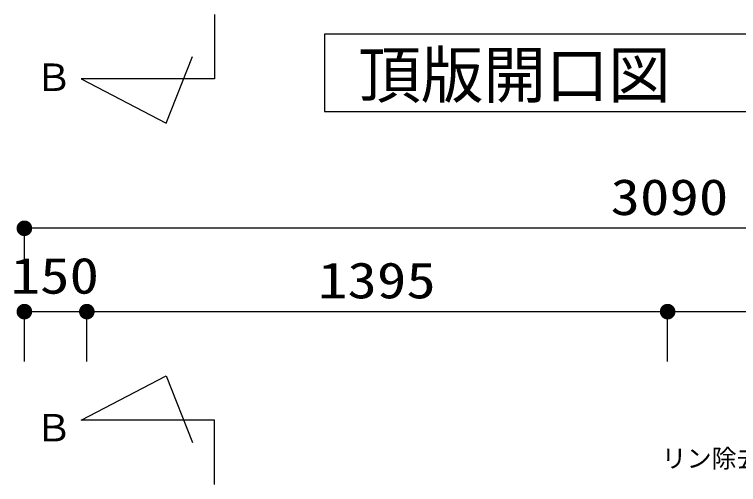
# Model space of a CAD drawing. Units: millimetres, scale not verified. Extents: x -23521 to 8910, y -6308 to 6308.
# Drawn here: x -5934 to -4195, y 1791 to 2920 of the extents above; entities that cross this region are included whole.
import ezdxf
from ezdxf.enums import TextEntityAlignment as Align

# ---------------------------------------------------------------- set-up
doc = ezdxf.new("R2010")
doc.units = ezdxf.units.MM
doc.header["$LTSCALE"] = 30
for name, color, linetype, lineweight in [('0-1_空気管', 3, 'Continuous', 25), ('0-E_機器', 2, 'Continuous', 25), ('1-8_00クル-フ-6寸法', 132, 'Continuous', 25)]:
    doc.layers.add(name, color=color, linetype=linetype, lineweight=lineweight)
doc.styles.add('ＭＳ ゴシック', font='')
doc.styles.get('ＭＳ ゴシック').set_extended_font_data('MS Gothic')

msp = doc.modelspace()

# ---------------------------------------------------------------- linework, layer by layer
at = {"layer": '0-1_空気管'}
for p, q in [((-5454.16, 2919.52), (-5454.16, 2765.16)), ((-5774.16, 1945.66), (-5570.51, 2051.99)), ((-5570.51, 2051.99), (-5506.54, 1892.38)), ((-5454.16, 1945.66), (-5774.16, 1945.66)), ((-5454.16, 1791.29), (-5454.16, 1945.66))]:
    msp.add_line(p, q, dxfattribs=at)
msp.add_lwpolyline([(-5454.16, 2765.16), (-5774.16, 2765.16), (-5570.51, 2658.83), (-5506.54, 2818.44)], dxfattribs=at)
at = {"layer": '0-E_機器', "color": 3}
msp.add_lwpolyline([(-3160.35, 2686.37), (-3160.35, 2872.68), (-5189.68, 2872.68), (-5189.68, 2686.37)], close=True, dxfattribs=at)
at = {"layer": '1-8_00クル-フ-6寸法', "color": 4}
for p, q in [((-5910.66, 2286.27), (-5910.66, 2406.27)), ((-2820.63, 2406.27), (-5910.66, 2406.27)), ((-5910.66, 2086.27), (-5910.66, 2206.27)), ((-5910.66, 2206.27), (-5760.66, 2206.27)), ((-5760.66, 2086.27), (-5760.66, 2206.27)), ((-5760.66, 2086.27), (-5760.66, 2206.27)), ((-5760.66, 2206.27), (-4365.66, 2206.27)), ((-4365.66, 2086.27), (-4365.66, 2206.27)), ((-4365.66, 2086.27), (-4365.66, 2206.27)), ((-4365.66, 2206.27), (-2970.63, 2206.27))]:
    msp.add_line(p, q, dxfattribs=at)
at = {"layer": '1-8_00クル-フ-6寸法'}
for points in [[(-5910.66, 2406.27), (-5925.83, 2417.29), (-5924.33, 2419.1)], [(-5910.66, 2406.27), (-5924.33, 2419.1), (-5922.61, 2420.71)], [(-5910.66, 2406.27), (-5922.61, 2420.71), (-5920.71, 2422.1)], [(-5910.66, 2406.27), (-5920.71, 2422.1), (-5918.65, 2423.23)], [(-5910.66, 2406.27), (-5918.65, 2423.23), (-5916.46, 2424.1)], [(-5910.66, 2406.27), (-5916.46, 2424.1), (-5914.18, 2424.68)], [(-5910.66, 2406.27), (-5914.18, 2424.68), (-5911.84, 2424.98)], [(-5910.66, 2406.27), (-5911.84, 2424.98), (-5909.48, 2424.98)], [(-5910.66, 2406.27), (-5909.48, 2424.98), (-5907.15, 2424.68)], [(-5910.66, 2406.27), (-5907.15, 2424.68), (-5904.87, 2424.1)], [(-5910.66, 2406.27), (-5904.87, 2424.1), (-5902.68, 2423.23)], [(-5910.66, 2406.27), (-5902.68, 2423.23), (-5900.62, 2422.1)], [(-5910.66, 2406.27), (-5900.62, 2422.1), (-5898.71, 2420.71)], [(-5910.66, 2406.27), (-5898.71, 2420.71), (-5896.99, 2419.1)], [(-5910.66, 2406.27), (-5896.99, 2419.1), (-5895.49, 2417.29)], [(-5910.66, 2406.27), (-5929.41, 2406.27), (-5929.26, 2408.62)], [(-5910.66, 2406.27), (-5929.26, 2403.92), (-5929.41, 2406.27)], [(-5910.66, 2406.27), (-5929.26, 2408.62), (-5928.82, 2410.93)], [(-5910.66, 2406.27), (-5928.82, 2401.6), (-5929.26, 2403.92)], [(-5910.66, 2406.27), (-5928.82, 2410.93), (-5928.1, 2413.17)], [(-5910.66, 2406.27), (-5928.1, 2399.36), (-5928.82, 2401.6)], [(-5910.66, 2406.27), (-5928.1, 2413.17), (-5927.09, 2415.3)], [(-5910.66, 2406.27), (-5927.09, 2397.23), (-5928.1, 2399.36)], [(-5910.66, 2406.27), (-5927.09, 2415.3), (-5925.83, 2417.29)], [(-5910.66, 2406.27), (-5925.83, 2395.24), (-5927.09, 2397.23)], [(-5910.66, 2406.27), (-5924.33, 2393.43), (-5925.83, 2395.24)], [(-5910.66, 2406.27), (-5922.61, 2391.82), (-5924.33, 2393.43)], [(-5910.66, 2406.27), (-5920.71, 2390.43), (-5922.61, 2391.82)], [(-5910.66, 2406.27), (-5918.65, 2389.3), (-5920.71, 2390.43)], [(-5910.66, 2406.27), (-5916.46, 2388.43), (-5918.65, 2389.3)], [(-5910.66, 2406.27), (-5914.18, 2387.85), (-5916.46, 2388.43)], [(-5910.66, 2406.27), (-5911.84, 2387.55), (-5914.18, 2387.85)], [(-5910.66, 2406.27), (-5909.48, 2387.55), (-5911.84, 2387.55)], [(-5910.66, 2406.27), (-5895.49, 2417.29), (-5894.23, 2415.3)], [(-5910.66, 2406.27), (-5894.23, 2415.3), (-5893.23, 2413.17)], [(-5910.66, 2406.27), (-5893.23, 2413.17), (-5892.5, 2410.93)], [(-5910.66, 2406.27), (-5892.5, 2410.93), (-5892.06, 2408.62)], [(-5910.66, 2406.27), (-5892.06, 2408.62), (-5891.91, 2406.27)], [(-5910.66, 2406.27), (-5907.15, 2387.85), (-5909.48, 2387.55)], [(-5910.66, 2406.27), (-5904.87, 2388.43), (-5907.15, 2387.85)], [(-5910.66, 2406.27), (-5902.68, 2389.3), (-5904.87, 2388.43)], [(-5910.66, 2406.27), (-5900.62, 2390.43), (-5902.68, 2389.3)], [(-5910.66, 2406.27), (-5898.71, 2391.82), (-5900.62, 2390.43)], [(-5910.66, 2406.27), (-5896.99, 2393.43), (-5898.71, 2391.82)], [(-5910.66, 2406.27), (-5895.49, 2395.24), (-5896.99, 2393.43)], [(-5910.66, 2406.27), (-5894.23, 2397.23), (-5895.49, 2395.24)], [(-5910.66, 2406.27), (-5893.23, 2399.36), (-5894.23, 2397.23)], [(-5910.66, 2406.27), (-5892.5, 2401.6), (-5893.23, 2399.36)], [(-5910.66, 2406.27), (-5892.06, 2403.92), (-5892.5, 2401.6)], [(-5910.66, 2406.27), (-5891.91, 2406.27), (-5892.06, 2403.92)], [(-5910.66, 2206.27), (-5929.26, 2208.62), (-5928.82, 2210.93)], [(-5910.66, 2206.27), (-5928.82, 2210.93), (-5928.1, 2213.17)], [(-5910.66, 2206.27), (-5928.1, 2213.17), (-5927.09, 2215.3)], [(-5910.66, 2206.27), (-5927.09, 2215.3), (-5925.83, 2217.29)], [(-5910.66, 2206.27), (-5925.83, 2217.29), (-5924.33, 2219.1)], [(-5910.66, 2206.27), (-5924.33, 2219.1), (-5922.61, 2220.71)], [(-5910.66, 2206.27), (-5922.61, 2220.71), (-5920.71, 2222.1)], [(-5910.66, 2206.27), (-5920.71, 2222.1), (-5918.65, 2223.23)], [(-5910.66, 2206.27), (-5918.65, 2223.23), (-5916.46, 2224.1)], [(-5910.66, 2206.27), (-5916.46, 2224.1), (-5914.18, 2224.68)], [(-5910.66, 2206.27), (-5914.18, 2224.68), (-5911.84, 2224.98)], [(-5910.66, 2206.27), (-5911.84, 2224.98), (-5909.48, 2224.98)], [(-5910.66, 2206.27), (-5909.48, 2224.98), (-5907.15, 2224.68)], [(-5910.66, 2206.27), (-5907.15, 2224.68), (-5904.87, 2224.1)], [(-5910.66, 2206.27), (-5904.87, 2224.1), (-5902.68, 2223.23)], [(-5910.66, 2206.27), (-5902.68, 2223.23), (-5900.62, 2222.1)], [(-5910.66, 2206.27), (-5900.62, 2222.1), (-5898.71, 2220.71)], [(-5910.66, 2206.27), (-5898.71, 2220.71), (-5896.99, 2219.1)], [(-5910.66, 2206.27), (-5896.99, 2219.1), (-5895.49, 2217.29)], [(-5910.66, 2206.27), (-5895.49, 2217.29), (-5894.23, 2215.3)], [(-5910.66, 2206.27), (-5894.23, 2215.3), (-5893.23, 2213.17)], [(-5910.66, 2206.27), (-5893.23, 2213.17), (-5892.5, 2210.93)], [(-5910.66, 2206.27), (-5892.5, 2210.93), (-5892.06, 2208.62)], [(-5760.66, 2206.27), (-5779.26, 2208.62), (-5778.82, 2210.93)], [(-5760.66, 2206.27), (-5779.26, 2208.62), (-5778.82, 2210.93)], [(-5760.66, 2206.27), (-5778.82, 2210.93), (-5778.1, 2213.17)], [(-5760.66, 2206.27), (-5778.82, 2210.93), (-5778.1, 2213.17)], [(-5760.66, 2206.27), (-5778.1, 2213.17), (-5777.09, 2215.3)], [(-5760.66, 2206.27), (-5778.1, 2213.17), (-5777.09, 2215.3)], [(-5760.66, 2206.27), (-5777.09, 2215.3), (-5775.83, 2217.29)], [(-5760.66, 2206.27), (-5777.09, 2215.3), (-5775.83, 2217.29)], [(-5760.66, 2206.27), (-5775.83, 2217.29), (-5774.33, 2219.1)], [(-5760.66, 2206.27), (-5775.83, 2217.29), (-5774.33, 2219.1)], [(-5760.66, 2206.27), (-5774.33, 2219.1), (-5772.61, 2220.71)], [(-5760.66, 2206.27), (-5774.33, 2219.1), (-5772.61, 2220.71)], [(-5760.66, 2206.27), (-5772.61, 2220.71), (-5770.71, 2222.1)], [(-5760.66, 2206.27), (-5772.61, 2220.71), (-5770.71, 2222.1)], [(-5760.66, 2206.27), (-5770.71, 2222.1), (-5768.65, 2223.23)], [(-5760.66, 2206.27), (-5770.71, 2222.1), (-5768.65, 2223.23)], [(-5760.66, 2206.27), (-5768.65, 2223.23), (-5766.46, 2224.1)], [(-5760.66, 2206.27), (-5768.65, 2223.23), (-5766.46, 2224.1)], [(-5760.66, 2206.27), (-5766.46, 2224.1), (-5764.18, 2224.68)], [(-5760.66, 2206.27), (-5766.46, 2224.1), (-5764.18, 2224.68)], [(-5760.66, 2206.27), (-5764.18, 2224.68), (-5761.84, 2224.98)], [(-5760.66, 2206.27), (-5764.18, 2224.68), (-5761.84, 2224.98)], [(-5760.66, 2206.27), (-5761.84, 2224.98), (-5759.49, 2224.98)], [(-5760.66, 2206.27), (-5761.84, 2224.98), (-5759.49, 2224.98)], [(-5760.66, 2206.27), (-5759.49, 2224.98), (-5757.15, 2224.68)], [(-5760.66, 2206.27), (-5759.49, 2224.98), (-5757.15, 2224.68)], [(-5760.66, 2206.27), (-5757.15, 2224.68), (-5754.87, 2224.1)], [(-5760.66, 2206.27), (-5757.15, 2224.68), (-5754.87, 2224.1)], [(-5760.66, 2206.27), (-5754.87, 2224.1), (-5752.68, 2223.23)], [(-5760.66, 2206.27), (-5754.87, 2224.1), (-5752.68, 2223.23)], [(-5760.66, 2206.27), (-5752.68, 2223.23), (-5750.62, 2222.1)], [(-5760.66, 2206.27), (-5752.68, 2223.23), (-5750.62, 2222.1)], [(-5760.66, 2206.27), (-5750.62, 2222.1), (-5748.71, 2220.71)], [(-5760.66, 2206.27), (-5750.62, 2222.1), (-5748.71, 2220.71)], [(-5760.66, 2206.27), (-5748.71, 2220.71), (-5746.99, 2219.1)], [(-5760.66, 2206.27), (-5748.71, 2220.71), (-5746.99, 2219.1)], [(-5760.66, 2206.27), (-5746.99, 2219.1), (-5745.49, 2217.29)], [(-5760.66, 2206.27), (-5746.99, 2219.1), (-5745.49, 2217.29)], [(-5760.66, 2206.27), (-5745.49, 2217.29), (-5744.23, 2215.3)], [(-5760.66, 2206.27), (-5745.49, 2217.29), (-5744.23, 2215.3)], [(-5760.66, 2206.27), (-5744.23, 2215.3), (-5743.23, 2213.17)], [(-5760.66, 2206.27), (-5744.23, 2215.3), (-5743.23, 2213.17)], [(-5760.66, 2206.27), (-5743.23, 2213.17), (-5742.5, 2210.93)], [(-5760.66, 2206.27), (-5743.23, 2213.17), (-5742.5, 2210.93)], [(-5760.66, 2206.27), (-5742.5, 2210.93), (-5742.06, 2208.62)], [(-5760.66, 2206.27), (-5742.5, 2210.93), (-5742.06, 2208.62)], [(-4365.66, 2206.27), (-4384.27, 2208.62), (-4383.82, 2210.93)], [(-4365.66, 2206.27), (-4384.27, 2208.62), (-4383.82, 2210.93)], [(-4365.66, 2206.27), (-4383.82, 2210.93), (-4383.1, 2213.17)], [(-4365.66, 2206.27), (-4383.82, 2210.93), (-4383.1, 2213.17)], [(-4365.66, 2206.27), (-4383.1, 2213.17), (-4382.09, 2215.3)], [(-4365.66, 2206.27), (-4383.1, 2213.17), (-4382.09, 2215.3)], [(-4365.66, 2206.27), (-4382.09, 2215.3), (-4380.83, 2217.29)], [(-4365.66, 2206.27), (-4382.09, 2215.3), (-4380.83, 2217.29)], [(-4365.66, 2206.27), (-4380.83, 2217.29), (-4379.33, 2219.1)], [(-4365.66, 2206.27), (-4380.83, 2217.29), (-4379.33, 2219.1)], [(-4365.66, 2206.27), (-4379.33, 2219.1), (-4377.61, 2220.71)], [(-4365.66, 2206.27), (-4379.33, 2219.1), (-4377.61, 2220.71)], [(-4365.66, 2206.27), (-4377.61, 2220.71), (-4375.71, 2222.1)], [(-4365.66, 2206.27), (-4377.61, 2220.71), (-4375.71, 2222.1)], [(-4365.66, 2206.27), (-4375.71, 2222.1), (-4373.65, 2223.23)], [(-4365.66, 2206.27), (-4375.71, 2222.1), (-4373.65, 2223.23)], [(-4365.66, 2206.27), (-4373.65, 2223.23), (-4371.46, 2224.1)], [(-4365.66, 2206.27), (-4373.65, 2223.23), (-4371.46, 2224.1)], [(-4365.66, 2206.27), (-4371.46, 2224.1), (-4369.18, 2224.68)], [(-4365.66, 2206.27), (-4371.46, 2224.1), (-4369.18, 2224.68)], [(-4365.66, 2206.27), (-4369.18, 2224.68), (-4366.84, 2224.98)], [(-4365.66, 2206.27), (-4369.18, 2224.68), (-4366.84, 2224.98)], [(-4365.66, 2206.27), (-4366.84, 2224.98), (-4364.49, 2224.98)], [(-4365.66, 2206.27), (-4366.84, 2224.98), (-4364.49, 2224.98)], [(-4365.66, 2206.27), (-4364.49, 2224.98), (-4362.15, 2224.68)], [(-4365.66, 2206.27), (-4364.49, 2224.98), (-4362.15, 2224.68)], [(-4365.66, 2206.27), (-4362.15, 2224.68), (-4359.87, 2224.1)], [(-4365.66, 2206.27), (-4362.15, 2224.68), (-4359.87, 2224.1)], [(-4365.66, 2206.27), (-4359.87, 2224.1), (-4357.68, 2223.23)], [(-4365.66, 2206.27), (-4359.87, 2224.1), (-4357.68, 2223.23)], [(-4365.66, 2206.27), (-4357.68, 2223.23), (-4355.62, 2222.1)], [(-4365.66, 2206.27), (-4357.68, 2223.23), (-4355.62, 2222.1)], [(-4365.66, 2206.27), (-4355.62, 2222.1), (-4353.71, 2220.71)], [(-4365.66, 2206.27), (-4355.62, 2222.1), (-4353.71, 2220.71)], [(-4365.66, 2206.27), (-4353.71, 2220.71), (-4351.99, 2219.1)], [(-4365.66, 2206.27), (-4353.71, 2220.71), (-4351.99, 2219.1)], [(-4365.66, 2206.27), (-4351.99, 2219.1), (-4350.49, 2217.29)], [(-4365.66, 2206.27), (-4351.99, 2219.1), (-4350.49, 2217.29)], [(-4365.66, 2206.27), (-4350.49, 2217.29), (-4349.23, 2215.3)], [(-4365.66, 2206.27), (-4350.49, 2217.29), (-4349.23, 2215.3)], [(-4365.66, 2206.27), (-4349.23, 2215.3), (-4348.23, 2213.17)], [(-4365.66, 2206.27), (-4349.23, 2215.3), (-4348.23, 2213.17)], [(-4365.66, 2206.27), (-4348.23, 2213.17), (-4347.5, 2210.93)], [(-4365.66, 2206.27), (-4348.23, 2213.17), (-4347.5, 2210.93)], [(-4365.66, 2206.27), (-4347.5, 2210.93), (-4347.06, 2208.62)], [(-4365.66, 2206.27), (-4347.5, 2210.93), (-4347.06, 2208.62)], [(-5910.66, 2206.27), (-5929.41, 2206.27), (-5929.26, 2208.62)], [(-5910.66, 2206.27), (-5929.26, 2203.92), (-5929.41, 2206.27)], [(-5910.66, 2206.27), (-5928.82, 2201.6), (-5929.26, 2203.92)], [(-5910.66, 2206.27), (-5928.1, 2199.36), (-5928.82, 2201.6)], [(-5910.66, 2206.27), (-5927.09, 2197.23), (-5928.1, 2199.36)], [(-5910.66, 2206.27), (-5925.83, 2195.24), (-5927.09, 2197.23)], [(-5910.66, 2206.27), (-5924.33, 2193.43), (-5925.83, 2195.24)], [(-5910.66, 2206.27), (-5922.61, 2191.82), (-5924.33, 2193.43)], [(-5910.66, 2206.27), (-5920.71, 2190.43), (-5922.61, 2191.82)], [(-5910.66, 2206.27), (-5918.65, 2189.3), (-5920.71, 2190.43)], [(-5910.66, 2206.27), (-5916.46, 2188.43), (-5918.65, 2189.3)], [(-5910.66, 2206.27), (-5914.18, 2187.85), (-5916.46, 2188.43)], [(-5910.66, 2206.27), (-5911.84, 2187.55), (-5914.18, 2187.85)], [(-5910.66, 2206.27), (-5909.48, 2187.55), (-5911.84, 2187.55)], [(-5910.66, 2206.27), (-5892.06, 2208.62), (-5891.91, 2206.27)], [(-5910.66, 2206.27), (-5907.15, 2187.85), (-5909.48, 2187.55)], [(-5910.66, 2206.27), (-5904.87, 2188.43), (-5907.15, 2187.85)], [(-5910.66, 2206.27), (-5902.68, 2189.3), (-5904.87, 2188.43)], [(-5910.66, 2206.27), (-5900.62, 2190.43), (-5902.68, 2189.3)], [(-5910.66, 2206.27), (-5898.71, 2191.82), (-5900.62, 2190.43)], [(-5910.66, 2206.27), (-5896.99, 2193.43), (-5898.71, 2191.82)], [(-5910.66, 2206.27), (-5895.49, 2195.24), (-5896.99, 2193.43)], [(-5910.66, 2206.27), (-5894.23, 2197.23), (-5895.49, 2195.24)], [(-5910.66, 2206.27), (-5893.23, 2199.36), (-5894.23, 2197.23)], [(-5910.66, 2206.27), (-5892.5, 2201.6), (-5893.23, 2199.36)], [(-5910.66, 2206.27), (-5892.06, 2203.92), (-5892.5, 2201.6)], [(-5910.66, 2206.27), (-5891.91, 2206.27), (-5892.06, 2203.92)], [(-5760.66, 2206.27), (-5779.41, 2206.27), (-5779.26, 2208.62)], [(-5760.66, 2206.27), (-5779.41, 2206.27), (-5779.26, 2208.62)], [(-5760.66, 2206.27), (-5779.26, 2203.92), (-5779.41, 2206.27)], [(-5760.66, 2206.27), (-5779.26, 2203.92), (-5779.41, 2206.27)], [(-5760.66, 2206.27), (-5778.82, 2201.6), (-5779.26, 2203.92)], [(-5760.66, 2206.27), (-5778.82, 2201.6), (-5779.26, 2203.92)], [(-5760.66, 2206.27), (-5778.1, 2199.36), (-5778.82, 2201.6)], [(-5760.66, 2206.27), (-5778.1, 2199.36), (-5778.82, 2201.6)], [(-5760.66, 2206.27), (-5777.09, 2197.23), (-5778.1, 2199.36)], [(-5760.66, 2206.27), (-5777.09, 2197.23), (-5778.1, 2199.36)], [(-5760.66, 2206.27), (-5775.83, 2195.24), (-5777.09, 2197.23)], [(-5760.66, 2206.27), (-5775.83, 2195.24), (-5777.09, 2197.23)], [(-5760.66, 2206.27), (-5774.33, 2193.43), (-5775.83, 2195.24)], [(-5760.66, 2206.27), (-5774.33, 2193.43), (-5775.83, 2195.24)], [(-5760.66, 2206.27), (-5772.61, 2191.82), (-5774.33, 2193.43)], [(-5760.66, 2206.27), (-5772.61, 2191.82), (-5774.33, 2193.43)], [(-5760.66, 2206.27), (-5770.71, 2190.43), (-5772.61, 2191.82)], [(-5760.66, 2206.27), (-5770.71, 2190.43), (-5772.61, 2191.82)], [(-5760.66, 2206.27), (-5768.65, 2189.3), (-5770.71, 2190.43)], [(-5760.66, 2206.27), (-5768.65, 2189.3), (-5770.71, 2190.43)], [(-5760.66, 2206.27), (-5766.46, 2188.43), (-5768.65, 2189.3)], [(-5760.66, 2206.27), (-5766.46, 2188.43), (-5768.65, 2189.3)], [(-5760.66, 2206.27), (-5764.18, 2187.85), (-5766.46, 2188.43)], [(-5760.66, 2206.27), (-5764.18, 2187.85), (-5766.46, 2188.43)], [(-5760.66, 2206.27), (-5761.84, 2187.55), (-5764.18, 2187.85)], [(-5760.66, 2206.27), (-5761.84, 2187.55), (-5764.18, 2187.85)], [(-5760.66, 2206.27), (-5759.49, 2187.55), (-5761.84, 2187.55)], [(-5760.66, 2206.27), (-5759.49, 2187.55), (-5761.84, 2187.55)], [(-5760.66, 2206.27), (-5742.06, 2208.62), (-5741.91, 2206.27)], [(-5760.66, 2206.27), (-5742.06, 2208.62), (-5741.91, 2206.27)], [(-5760.66, 2206.27), (-5757.15, 2187.85), (-5759.49, 2187.55)], [(-5760.66, 2206.27), (-5754.87, 2188.43), (-5757.15, 2187.85)], [(-5760.66, 2206.27), (-5752.68, 2189.3), (-5754.87, 2188.43)], [(-5760.66, 2206.27), (-5750.62, 2190.43), (-5752.68, 2189.3)], [(-5760.66, 2206.27), (-5748.71, 2191.82), (-5750.62, 2190.43)], [(-5760.66, 2206.27), (-5746.99, 2193.43), (-5748.71, 2191.82)], [(-5760.66, 2206.27), (-5745.49, 2195.24), (-5746.99, 2193.43)], [(-5760.66, 2206.27), (-5744.23, 2197.23), (-5745.49, 2195.24)], [(-5760.66, 2206.27), (-5743.23, 2199.36), (-5744.23, 2197.23)], [(-5760.66, 2206.27), (-5742.5, 2201.6), (-5743.23, 2199.36)], [(-5760.66, 2206.27), (-5742.06, 2203.92), (-5742.5, 2201.6)], [(-5760.66, 2206.27), (-5741.91, 2206.27), (-5742.06, 2203.92)], [(-5760.66, 2206.27), (-5757.15, 2187.85), (-5759.49, 2187.55)], [(-5760.66, 2206.27), (-5754.87, 2188.43), (-5757.15, 2187.85)], [(-5760.66, 2206.27), (-5752.68, 2189.3), (-5754.87, 2188.43)], [(-5760.66, 2206.27), (-5750.62, 2190.43), (-5752.68, 2189.3)], [(-5760.66, 2206.27), (-5748.71, 2191.82), (-5750.62, 2190.43)], [(-5760.66, 2206.27), (-5746.99, 2193.43), (-5748.71, 2191.82)], [(-5760.66, 2206.27), (-5745.49, 2195.24), (-5746.99, 2193.43)], [(-5760.66, 2206.27), (-5744.23, 2197.23), (-5745.49, 2195.24)], [(-5760.66, 2206.27), (-5743.23, 2199.36), (-5744.23, 2197.23)], [(-5760.66, 2206.27), (-5742.5, 2201.6), (-5743.23, 2199.36)], [(-5760.66, 2206.27), (-5742.06, 2203.92), (-5742.5, 2201.6)], [(-5760.66, 2206.27), (-5741.91, 2206.27), (-5742.06, 2203.92)], [(-4365.66, 2206.27), (-4384.41, 2206.27), (-4384.27, 2208.62)], [(-4365.66, 2206.27), (-4384.41, 2206.27), (-4384.27, 2208.62)], [(-4365.66, 2206.27), (-4384.27, 2203.92), (-4384.41, 2206.27)], [(-4365.66, 2206.27), (-4384.27, 2203.92), (-4384.41, 2206.27)], [(-4365.66, 2206.27), (-4383.82, 2201.6), (-4384.27, 2203.92)], [(-4365.66, 2206.27), (-4383.82, 2201.6), (-4384.27, 2203.92)], [(-4365.66, 2206.27), (-4383.1, 2199.36), (-4383.82, 2201.6)], [(-4365.66, 2206.27), (-4383.1, 2199.36), (-4383.82, 2201.6)], [(-4365.66, 2206.27), (-4382.09, 2197.23), (-4383.1, 2199.36)], [(-4365.66, 2206.27), (-4382.09, 2197.23), (-4383.1, 2199.36)], [(-4365.66, 2206.27), (-4380.83, 2195.24), (-4382.09, 2197.23)], [(-4365.66, 2206.27), (-4380.83, 2195.24), (-4382.09, 2197.23)], [(-4365.66, 2206.27), (-4379.33, 2193.43), (-4380.83, 2195.24)], [(-4365.66, 2206.27), (-4379.33, 2193.43), (-4380.83, 2195.24)], [(-4365.66, 2206.27), (-4377.61, 2191.82), (-4379.33, 2193.43)], [(-4365.66, 2206.27), (-4377.61, 2191.82), (-4379.33, 2193.43)], [(-4365.66, 2206.27), (-4375.71, 2190.43), (-4377.61, 2191.82)], [(-4365.66, 2206.27), (-4375.71, 2190.43), (-4377.61, 2191.82)], [(-4365.66, 2206.27), (-4373.65, 2189.3), (-4375.71, 2190.43)], [(-4365.66, 2206.27), (-4373.65, 2189.3), (-4375.71, 2190.43)], [(-4365.66, 2206.27), (-4371.46, 2188.43), (-4373.65, 2189.3)], [(-4365.66, 2206.27), (-4371.46, 2188.43), (-4373.65, 2189.3)], [(-4365.66, 2206.27), (-4369.18, 2187.85), (-4371.46, 2188.43)], [(-4365.66, 2206.27), (-4369.18, 2187.85), (-4371.46, 2188.43)], [(-4365.66, 2206.27), (-4366.84, 2187.55), (-4369.18, 2187.85)], [(-4365.66, 2206.27), (-4366.84, 2187.55), (-4369.18, 2187.85)], [(-4365.66, 2206.27), (-4364.49, 2187.55), (-4366.84, 2187.55)], [(-4365.66, 2206.27), (-4364.49, 2187.55), (-4366.84, 2187.55)], [(-4365.66, 2206.27), (-4347.06, 2208.62), (-4346.91, 2206.27)], [(-4365.66, 2206.27), (-4347.06, 2208.62), (-4346.91, 2206.27)], [(-4365.66, 2206.27), (-4362.15, 2187.85), (-4364.49, 2187.55)], [(-4365.66, 2206.27), (-4359.87, 2188.43), (-4362.15, 2187.85)], [(-4365.66, 2206.27), (-4357.68, 2189.3), (-4359.87, 2188.43)], [(-4365.66, 2206.27), (-4355.62, 2190.43), (-4357.68, 2189.3)], [(-4365.66, 2206.27), (-4353.71, 2191.82), (-4355.62, 2190.43)], [(-4365.66, 2206.27), (-4351.99, 2193.43), (-4353.71, 2191.82)], [(-4365.66, 2206.27), (-4350.49, 2195.24), (-4351.99, 2193.43)], [(-4365.66, 2206.27), (-4349.23, 2197.23), (-4350.49, 2195.24)], [(-4365.66, 2206.27), (-4348.23, 2199.36), (-4349.23, 2197.23)], [(-4365.66, 2206.27), (-4347.5, 2201.6), (-4348.23, 2199.36)], [(-4365.66, 2206.27), (-4347.06, 2203.92), (-4347.5, 2201.6)], [(-4365.66, 2206.27), (-4346.91, 2206.27), (-4347.06, 2203.92)], [(-4365.66, 2206.27), (-4362.15, 2187.85), (-4364.49, 2187.55)], [(-4365.66, 2206.27), (-4359.87, 2188.43), (-4362.15, 2187.85)], [(-4365.66, 2206.27), (-4357.68, 2189.3), (-4359.87, 2188.43)], [(-4365.66, 2206.27), (-4355.62, 2190.43), (-4357.68, 2189.3)], [(-4365.66, 2206.27), (-4353.71, 2191.82), (-4355.62, 2190.43)], [(-4365.66, 2206.27), (-4351.99, 2193.43), (-4353.71, 2191.82)], [(-4365.66, 2206.27), (-4350.49, 2195.24), (-4351.99, 2193.43)], [(-4365.66, 2206.27), (-4349.23, 2197.23), (-4350.49, 2195.24)], [(-4365.66, 2206.27), (-4348.23, 2199.36), (-4349.23, 2197.23)], [(-4365.66, 2206.27), (-4347.5, 2201.6), (-4348.23, 2199.36)], [(-4365.66, 2206.27), (-4347.06, 2203.92), (-4347.5, 2201.6)], [(-4365.66, 2206.27), (-4346.91, 2206.27), (-4347.06, 2203.92)]]:
    msp.add_solid(points, dxfattribs=at)

# ---------------------------------------------------------------- texts
at = {"layer": '0-1_空気管', "color": 4, "style": 'ＭＳ ゴシック'}
for s, height, p in [('Ｂ', 65.98, (-5885.52, 2716)), ('Ｂ', 65.98, (-5885.52, 1874.82)), ('リン除去装置より', 43.99, (-4380.08, 1818.73))]:
    msp.add_text(s, height=height, dxfattribs=at).set_placement(p, align=Align.BOTTOM_LEFT)
at = {"layer": '0-E_機器', "color": 4, "style": 'ＭＳ ゴシック'}
msp.add_text('頂版開口図', height=110, dxfattribs=at).set_placement((-5108.43, 2686.4), align=Align.BOTTOM_LEFT)
at = {"layer": '1-8_00クル-フ-6寸法', "color": 3, "style": 'ＭＳ ゴシック', "width": 1.2}
for s, p in [('3090', (-4502.79, 2412.11)), ('150', (-5943.66, 2223.36)), ('1395', (-5205.45, 2212.11))]:
    msp.add_text(s, height=86.66, dxfattribs=at).set_placement(p, align=Align.BOTTOM_LEFT)

doc.saveas('drawing.dxf')
